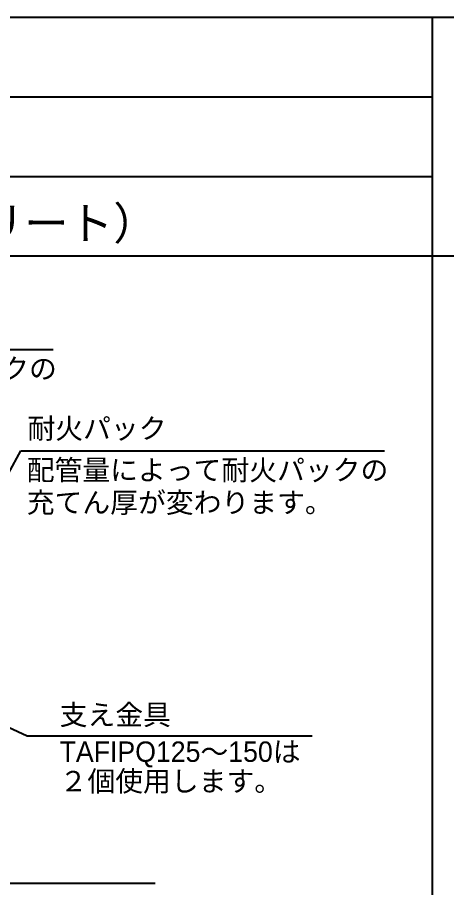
# Model space of a CAD drawing. Extents: x 443 to 1217, y -1921 to -677.
# Drawn here: x 968 to 1020.6, y -783.9 to -677.3 of the extents above; entities that cross this region are included whole.
import ezdxf
from ezdxf.enums import TextEntityAlignment as Align

# ---------------------------------------------------------------- set-up
doc = ezdxf.new("R2010")
doc.units = 0
doc.header["$MEASUREMENT"] = 0
doc.layers.get('0').update_dxf_attribs({"linetype": 'CONTINUOUS'})
doc.layers.get('Defpoints').update_dxf_attribs({"color": 21, "linetype": 'CONTINUOUS'})
for name, color, linetype in [('1', 7, 'CONTINUOUS'), ('10', 7, 'CONTINUOUS'), ('25', 7, 'CONTINUOUS')]:
    doc.layers.add(name, color=color, linetype=linetype)
doc.styles.add('ｽﾀｲﾙ2', font='MS PGothic.ttf')

msp = doc.modelspace()

# ---------------------------------------------------------------- linework, layer by layer
at = {"color": 7, "linetype": 'Continuous'}
for p, q in [((927.09, -717.95), (972.39, -717.95)), ((962.9, -740.52), (968.42, -730.36)), ((968.42, -730.36), (1013.04, -730.36)), ((923.18, -783.36), (984.92, -783.36))]:
    msp.add_line(p, q, dxfattribs=at)
msp.add_lwpolyline([(958.88, -760.5), (969.22, -765.29), (1004.17, -765.29)], dxfattribs=at)
at = {"layer": '1', "color": 4, "linetype": 'Continuous'}
for p, q in [((1018.85, -677.27), (1018.85, -1191.56)), ((826.79, -706.49), (1018.85, -706.49)), ((1018.85, -706.49), (1210.9, -706.49))]:
    msp.add_line(p, q, dxfattribs=at)
at = {"layer": '1', "color": 3, "linetype": 'Continuous'}
for p, q in [((856, -687.01), (1018.85, -687.01)), ((856, -696.75), (1018.85, -696.75))]:
    msp.add_line(p, q, dxfattribs=at)
at = {"layer": '25', "color": 4}
msp.add_line((1210.9, -677.27), (442.67, -677.27), dxfattribs=at)

# ---------------------------------------------------------------- texts
at = {"layer": '10', "style": 'ｽﾀｲﾙ2'}
for tag, p in [('配管量によって耐火パックの', (928.52, -722.3)), ('耐火パック', (969.25, -729.63)), ('配管量によって耐火パックの', (969.16, -734.72)), ('充てん厚が変わります。', (969.16, -738.7)), ('支え金具', (973.2, -764.71)), ('TAFIPQ125～150は', (973.19, -769.23)), ('２個使用します。', (973.19, -772.84))]:
    msp.add_attdef(tag, text='', height=2.5, dxfattribs=at).set_placement(p, align=Align.BOTTOM_LEFT)
at = {"layer": 'Defpoints', "style": 'ｽﾀｲﾙ2'}
msp.add_text('タフロックイチジカン耐火パック（コンクリート）', height=4, dxfattribs=at).set_placement((859.73, -704.49))

doc.saveas('drawing.dxf')
